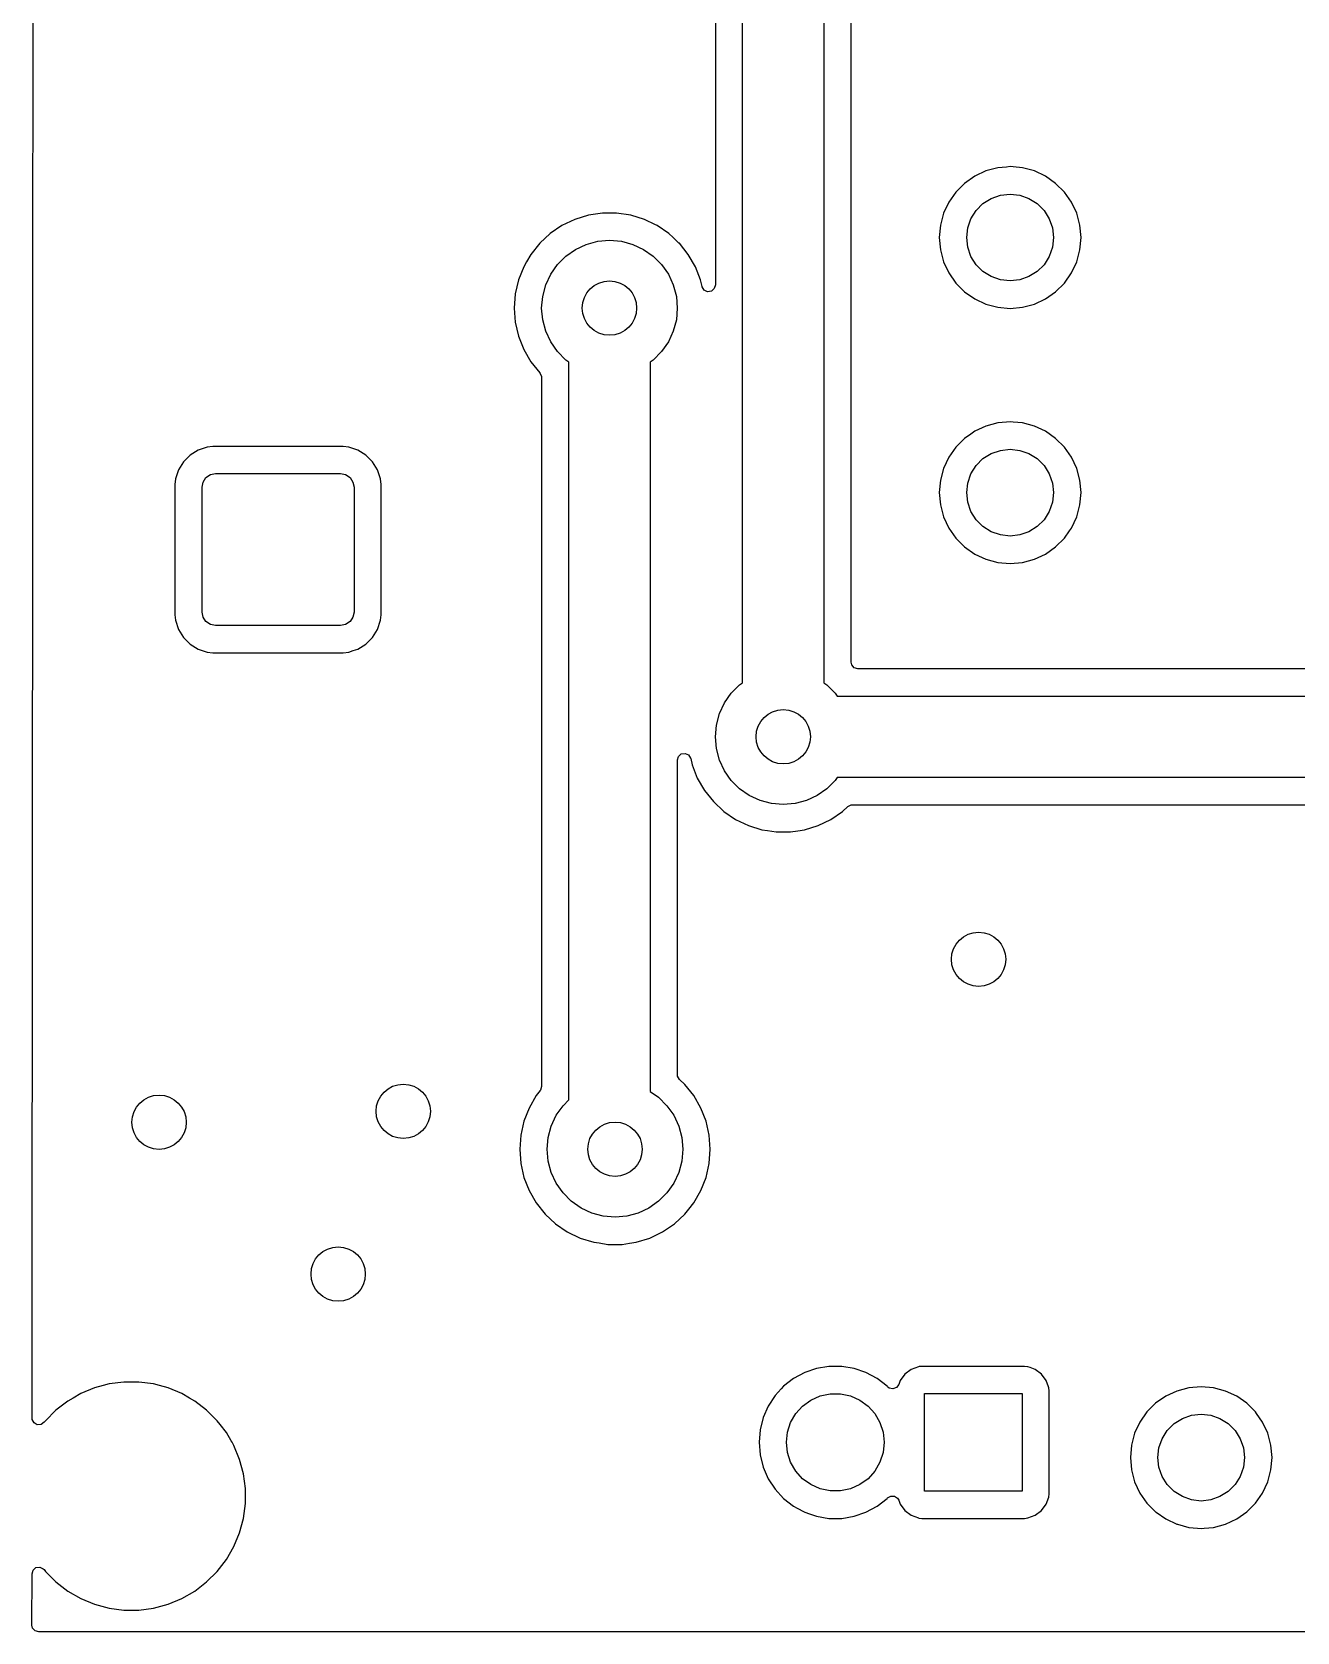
# Model space of a CAD drawing. Extents: x -0.07 to 4.53, y -0.19 to 2.96.
# Drawn here: x -0.071 to 0.847, y -0.191 to 0.97 of the extents above; entities that cross this region are included whole.
import ezdxf

# ---------------------------------------------------------------- set-up
doc = ezdxf.new("R2010")
doc.units = 0
doc.header["$MEASUREMENT"] = 0
doc.layers.add('BLACK', color=7, linetype='CONTINUOUS')

msp = doc.modelspace()

# ---------------------------------------------------------------- linework, layer by layer
at = {"layer": 'BLACK', "linetype": 'CONTINUOUS'}
for p, q in [((0.4445, 0.4974), (0.4445, 1.5018)), ((0.5035, 1.5018), (0.5035, 0.4974)), ((0.4248, 1.4905), (0.4248, 0.7861)), ((-0.0703, 0.7693), (-0.07, 1.1452)), ((0.5232, 0.9405), (0.5232, 1.0252)), ((0.5232, 0.8205), (0.5232, 0.9405)), ((0.6297, 0.8711), (0.621, 0.8688)), ((0.636, 0.8716), (0.6297, 0.8711)), ((0.6386, 0.8719), (0.636, 0.8716)), ((0.6408, 0.8717), (0.6386, 0.8719)), ((0.6386, 0.8719), (0.6386, 0.8719)), ((0.6475, 0.8711), (0.6408, 0.8717)), ((0.6562, 0.8688), (0.6475, 0.8711)), ((0.6055, 0.8598), (0.5992, 0.8535)), ((0.6129, 0.865), (0.6055, 0.8598)), ((0.621, 0.8688), (0.6129, 0.865)), ((0.6129, 0.865), (0.6129, 0.865)), ((0.6643, 0.865), (0.6562, 0.8688)), ((0.6716, 0.8598), (0.6643, 0.865)), ((0.678, 0.8535), (0.6716, 0.8598)), ((0.5992, 0.8535), (0.5941, 0.8462)), ((0.6189, 0.8451), (0.6249, 0.8488)), ((0.6249, 0.8488), (0.6316, 0.8512)), ((0.6316, 0.8512), (0.6386, 0.852)), ((0.6386, 0.852), (0.6456, 0.8512)), ((0.6456, 0.8512), (0.6522, 0.8488)), ((0.6522, 0.8488), (0.6582, 0.8451)), ((0.6831, 0.8462), (0.678, 0.8535)), ((0.3327, 0.8367), (0.3228, 0.8336)), ((0.3429, 0.8382), (0.3327, 0.8367)), ((0.3532, 0.8382), (0.3429, 0.8382)), ((0.3634, 0.8367), (0.3532, 0.8382)), ((0.3733, 0.8336), (0.3634, 0.8367)), ((0.5903, 0.8381), (0.588, 0.8294)), ((0.5941, 0.8462), (0.5903, 0.8381)), ((0.5903, 0.8381), (0.5903, 0.8381)), ((0.5941, 0.8462), (0.5941, 0.8462)), ((0.6102, 0.8341), (0.614, 0.8401)), ((0.614, 0.8401), (0.6189, 0.8451)), ((0.6582, 0.8451), (0.6632, 0.8401)), ((0.6632, 0.8401), (0.667, 0.8341)), ((0.6869, 0.8381), (0.6831, 0.8462)), ((0.6892, 0.8294), (0.6869, 0.8381)), ((0.3135, 0.8291), (0.3049, 0.8233)), ((0.3228, 0.8336), (0.3135, 0.8291)), ((0.3135, 0.8291), (0.3135, 0.8291)), ((0.3135, 0.8291), (0.3135, 0.8291)), ((0.3228, 0.8336), (0.3228, 0.8336)), ((0.3814, 0.8297), (0.3733, 0.8336)), ((0.3821, 0.8294), (0.3814, 0.8297)), ((0.3826, 0.8291), (0.3821, 0.8294)), ((0.3911, 0.8233), (0.3826, 0.8291)), ((0.588, 0.8294), (0.5872, 0.8205)), ((0.588, 0.8294), (0.588, 0.8294)), ((0.6071, 0.8205), (0.6079, 0.8275)), ((0.6079, 0.8275), (0.6102, 0.8341)), ((0.667, 0.8341), (0.6693, 0.8275)), ((0.6693, 0.8275), (0.6701, 0.8205)), ((0.69, 0.8205), (0.6892, 0.8294)), ((0.2974, 0.8163), (0.2909, 0.8082)), ((0.3049, 0.8233), (0.2974, 0.8163)), ((0.2974, 0.8163), (0.2974, 0.8163)), ((0.3049, 0.8233), (0.3049, 0.8233)), ((0.3234, 0.8119), (0.3312, 0.8155)), ((0.3312, 0.8155), (0.3395, 0.8178)), ((0.3395, 0.8178), (0.348, 0.8185)), ((0.348, 0.8185), (0.3566, 0.8178)), ((0.3566, 0.8178), (0.3649, 0.8155)), ((0.3649, 0.8155), (0.3726, 0.8119)), ((0.3942, 0.8205), (0.3911, 0.8233)), ((0.3984, 0.8165), (0.3942, 0.8205)), ((0.3987, 0.8163), (0.3984, 0.8165)), ((0.4051, 0.8082), (0.3987, 0.8163)), ((0.5232, 0.6354), (0.5232, 0.8205)), ((0.5872, 0.8205), (0.588, 0.8115)), ((0.5872, 0.8205), (0.5872, 0.8205)), ((0.6079, 0.8135), (0.6071, 0.8205)), ((0.6102, 0.8068), (0.6079, 0.8135)), ((0.6693, 0.8135), (0.667, 0.8068)), ((0.6701, 0.8205), (0.6693, 0.8135)), ((0.6892, 0.8115), (0.69, 0.8205)), ((0.69, 0.8205), (0.69, 0.8205)), ((0.2879, 0.8029), (0.2858, 0.7993)), ((0.2909, 0.8082), (0.2879, 0.8029)), ((0.3054, 0.7939), (0.3103, 0.8009)), ((0.3103, 0.8009), (0.3164, 0.807)), ((0.3164, 0.807), (0.3234, 0.8119)), ((0.3726, 0.8119), (0.3797, 0.807)), ((0.3797, 0.807), (0.3857, 0.8009)), ((0.3857, 0.8009), (0.3907, 0.7939)), ((0.4103, 0.7993), (0.4051, 0.8082)), ((0.588, 0.8115), (0.588, 0.8115)), ((0.588, 0.8115), (0.5903, 0.8029)), ((0.5903, 0.8029), (0.5903, 0.8029)), ((0.5903, 0.8029), (0.5941, 0.7948)), ((0.614, 0.8008), (0.6102, 0.8068)), ((0.667, 0.8068), (0.6632, 0.8008)), ((0.6831, 0.7948), (0.6869, 0.8029)), ((0.6869, 0.8029), (0.6892, 0.8115)), ((0.282, 0.7897), (0.2797, 0.7796)), ((0.2858, 0.7993), (0.282, 0.7897)), ((0.282, 0.7897), (0.282, 0.7897)), ((0.3018, 0.7861), (0.3054, 0.7939)), ((0.3907, 0.7939), (0.3943, 0.7861)), ((0.4141, 0.7897), (0.4103, 0.7993)), ((0.4151, 0.785), (0.4141, 0.7897)), ((0.4141, 0.7897), (0.4141, 0.7897)), ((0.5941, 0.7948), (0.5941, 0.7948)), ((0.5941, 0.7948), (0.5992, 0.7874)), ((0.6189, 0.7958), (0.614, 0.8008)), ((0.6249, 0.7921), (0.6189, 0.7958)), ((0.6316, 0.7898), (0.6249, 0.7921)), ((0.6386, 0.789), (0.6316, 0.7898)), ((0.6456, 0.7898), (0.6386, 0.789)), ((0.6522, 0.7921), (0.6456, 0.7898)), ((0.6582, 0.7958), (0.6522, 0.7921)), ((0.6632, 0.8008), (0.6582, 0.7958)), ((0.678, 0.7874), (0.6831, 0.7948)), ((0.6831, 0.7948), (0.6831, 0.7948)), ((0.2797, 0.7796), (0.2789, 0.7693)), ((0.2797, 0.7796), (0.2797, 0.7796)), ((0.2988, 0.7693), (0.2996, 0.7778)), ((0.2996, 0.7778), (0.3018, 0.7861)), ((0.3943, 0.7861), (0.3965, 0.7778)), ((0.3965, 0.7778), (0.3972, 0.7693)), ((0.4152, 0.7847), (0.4151, 0.785)), ((0.4167, 0.7824), (0.4152, 0.7847)), ((0.4192, 0.7812), (0.4167, 0.7824)), ((0.4219, 0.7816), (0.4192, 0.7812)), ((0.424, 0.7834), (0.4219, 0.7816)), ((0.4248, 0.7861), (0.424, 0.7834)), ((0.5992, 0.7874), (0.6055, 0.7811)), ((0.6055, 0.7811), (0.6129, 0.776)), ((0.6643, 0.776), (0.6716, 0.7811)), ((0.6716, 0.7811), (0.678, 0.7874)), ((-0.0703, 0.6413), (-0.0703, 0.7693)), ((0.2789, 0.7693), (0.2797, 0.759)), ((0.2789, 0.7693), (0.2789, 0.7693)), ((0.2996, 0.7607), (0.2988, 0.7693)), ((0.3972, 0.7693), (0.3965, 0.7607)), ((0.6129, 0.776), (0.6129, 0.776)), ((0.6129, 0.776), (0.621, 0.7722)), ((0.621, 0.7722), (0.621, 0.7722)), ((0.621, 0.7722), (0.6297, 0.7699)), ((0.6297, 0.7699), (0.6297, 0.7699)), ((0.6297, 0.7699), (0.6386, 0.7691)), ((0.6386, 0.7691), (0.6475, 0.7699)), ((0.6386, 0.7691), (0.6386, 0.7691)), ((0.6386, 0.7691), (0.6386, 0.7691)), ((0.6475, 0.7699), (0.6562, 0.7722)), ((0.6475, 0.7699), (0.6475, 0.7699)), ((0.6562, 0.7722), (0.6643, 0.776)), ((0.6562, 0.7722), (0.6562, 0.7722)), ((0.6643, 0.776), (0.6643, 0.776)), ((0.2797, 0.759), (0.2797, 0.759)), ((0.2797, 0.759), (0.282, 0.7489)), ((0.3018, 0.7525), (0.2996, 0.7607)), ((0.3965, 0.7607), (0.3943, 0.7525)), ((0.282, 0.7489), (0.282, 0.7489)), ((0.282, 0.7489), (0.2858, 0.7393)), ((0.3054, 0.7447), (0.3018, 0.7525)), ((0.3103, 0.7377), (0.3054, 0.7447)), ((0.3907, 0.7447), (0.3857, 0.7377)), ((0.3943, 0.7525), (0.3907, 0.7447)), ((0.2858, 0.7393), (0.2909, 0.7304)), ((0.3164, 0.7316), (0.3103, 0.7377)), ((0.3185, 0.7301), (0.3164, 0.7316)), ((0.3797, 0.7316), (0.3776, 0.7301)), ((0.3857, 0.7377), (0.3797, 0.7316)), ((0.2909, 0.7304), (0.2974, 0.7223)), ((0.2974, 0.7223), (0.2975, 0.7222)), ((0.2975, 0.7222), (0.2974, 0.7221)), ((0.2974, 0.7221), (0.2987, 0.72)), ((0.2987, 0.72), (0.2988, 0.7188)), ((0.3185, 0.1949), (0.3185, 0.7301)), ((0.3776, 0.7301), (0.3776, 0.201)), ((0.2988, 0.7188), (0.2988, 0.2046)), ((0.6297, 0.686), (0.621, 0.6837)), ((0.636, 0.6866), (0.6297, 0.686)), ((0.6386, 0.6868), (0.636, 0.6866)), ((0.6408, 0.6866), (0.6386, 0.6868)), ((0.6386, 0.6868), (0.6386, 0.6868)), ((0.6475, 0.686), (0.6408, 0.6866)), ((0.6562, 0.6837), (0.6475, 0.686)), ((0.6055, 0.6748), (0.5992, 0.6685)), ((0.61, 0.6779), (0.6055, 0.6748)), ((0.6129, 0.6799), (0.61, 0.6779)), ((0.621, 0.6837), (0.6129, 0.6799)), ((0.6643, 0.6799), (0.6562, 0.6837)), ((0.6716, 0.6748), (0.6643, 0.6799)), ((0.678, 0.6685), (0.6716, 0.6748)), ((0.0439, 0.6627), (0.039, 0.6578)), ((0.0497, 0.6663), (0.0439, 0.6627)), ((0.0439, 0.6627), (0.0439, 0.6627)), ((0.0563, 0.6685), (0.0497, 0.6663)), ((0.0497, 0.6663), (0.0497, 0.6663)), ((0.0497, 0.6663), (0.0497, 0.6663)), ((0.0603, 0.6689), (0.0563, 0.6685)), ((0.1548, 0.6689), (0.0603, 0.6689)), ((0.1589, 0.6685), (0.1548, 0.6689)), ((0.1654, 0.6663), (0.1589, 0.6685)), ((0.1713, 0.6627), (0.1654, 0.6663)), ((0.1762, 0.6578), (0.1713, 0.6627)), ((0.5992, 0.6685), (0.5941, 0.6611)), ((0.6189, 0.6601), (0.6249, 0.6638)), ((0.6249, 0.6638), (0.6316, 0.6661)), ((0.6316, 0.6661), (0.6386, 0.6669)), ((0.6386, 0.6669), (0.6456, 0.6661)), ((0.6456, 0.6661), (0.6522, 0.6638)), ((0.6522, 0.6638), (0.6582, 0.6601)), ((0.6831, 0.6611), (0.678, 0.6685)), ((0.0353, 0.6519), (0.0332, 0.6454)), ((0.039, 0.6578), (0.0353, 0.6519)), ((0.0353, 0.6519), (0.0353, 0.6519)), ((0.039, 0.6578), (0.039, 0.6578)), ((0.1798, 0.6519), (0.1762, 0.6578)), ((0.182, 0.6454), (0.1798, 0.6519)), ((0.5903, 0.653), (0.588, 0.6444)), ((0.5941, 0.6611), (0.5903, 0.653)), ((0.5903, 0.653), (0.5903, 0.653)), ((0.5941, 0.6611), (0.5941, 0.6611)), ((0.6102, 0.6491), (0.614, 0.6551)), ((0.614, 0.6551), (0.6189, 0.6601)), ((0.6582, 0.6601), (0.6632, 0.6551)), ((0.6632, 0.6551), (0.667, 0.6491)), ((0.6869, 0.653), (0.6831, 0.6611)), ((0.6892, 0.6444), (0.6869, 0.653)), ((-0.0707, 0.0437), (-0.0703, 0.6413)), ((0.0332, 0.6454), (0.0328, 0.6413)), ((0.0328, 0.6413), (0.0328, 0.5468)), ((0.0332, 0.6454), (0.0332, 0.6454)), ((0.0525, 0.6394), (0.0532, 0.6431)), ((0.0525, 0.5488), (0.0525, 0.6394)), ((0.0532, 0.6431), (0.0553, 0.6463)), ((0.0553, 0.6463), (0.0585, 0.6485)), ((0.0585, 0.6485), (0.0623, 0.6492)), ((0.0623, 0.6492), (0.1529, 0.6492)), ((0.1529, 0.6492), (0.1566, 0.6485)), ((0.1566, 0.6485), (0.1598, 0.6463)), ((0.1598, 0.6463), (0.1619, 0.6431)), ((0.1619, 0.6431), (0.1627, 0.6394)), ((0.1627, 0.6394), (0.1627, 0.5488)), ((0.1824, 0.6413), (0.182, 0.6454)), ((0.1824, 0.5468), (0.1824, 0.6413)), ((0.588, 0.6444), (0.5872, 0.6354)), ((0.588, 0.6444), (0.588, 0.6444)), ((0.6071, 0.6354), (0.6079, 0.6424)), ((0.6079, 0.6424), (0.6102, 0.6491)), ((0.667, 0.6491), (0.6693, 0.6424)), ((0.6693, 0.6424), (0.6701, 0.6354)), ((0.69, 0.6354), (0.6892, 0.6444)), ((0.5232, 0.5124), (0.5232, 0.6354)), ((0.5872, 0.6354), (0.588, 0.6265)), ((0.5872, 0.6354), (0.5872, 0.6354)), ((0.6079, 0.6284), (0.6071, 0.6354)), ((0.6102, 0.6218), (0.6079, 0.6284)), ((0.6693, 0.6284), (0.667, 0.6218)), ((0.6701, 0.6354), (0.6693, 0.6284)), ((0.6892, 0.6265), (0.69, 0.6354)), ((0.69, 0.6354), (0.69, 0.6354)), ((0.588, 0.6265), (0.588, 0.6265)), ((0.588, 0.6265), (0.5903, 0.6179)), ((0.5903, 0.6179), (0.5903, 0.6179)), ((0.5903, 0.6179), (0.5941, 0.6097)), ((0.614, 0.6158), (0.6102, 0.6218)), ((0.6189, 0.6108), (0.614, 0.6158)), ((0.6632, 0.6158), (0.6582, 0.6108)), ((0.667, 0.6218), (0.6632, 0.6158)), ((0.6831, 0.6097), (0.6869, 0.6179)), ((0.6869, 0.6179), (0.6892, 0.6265)), ((0.5941, 0.6097), (0.5941, 0.6097)), ((0.5941, 0.6097), (0.5992, 0.6024)), ((0.6249, 0.6071), (0.6189, 0.6108)), ((0.6316, 0.6047), (0.6249, 0.6071)), ((0.6386, 0.6039), (0.6316, 0.6047)), ((0.6456, 0.6047), (0.6386, 0.6039)), ((0.6522, 0.6071), (0.6456, 0.6047)), ((0.6582, 0.6108), (0.6522, 0.6071)), ((0.678, 0.6024), (0.6816, 0.6076)), ((0.6816, 0.6076), (0.6831, 0.6097)), ((0.5992, 0.6024), (0.6055, 0.5961)), ((0.6055, 0.5961), (0.6129, 0.5909)), ((0.6643, 0.5909), (0.6716, 0.5961)), ((0.6716, 0.5961), (0.678, 0.6024)), ((0.6129, 0.5909), (0.6129, 0.5909)), ((0.6129, 0.5909), (0.621, 0.5871)), ((0.621, 0.5871), (0.621, 0.5871)), ((0.621, 0.5871), (0.6297, 0.5848)), ((0.6297, 0.5848), (0.6297, 0.5848)), ((0.6297, 0.5848), (0.6386, 0.584)), ((0.6386, 0.584), (0.6475, 0.5848)), ((0.6386, 0.584), (0.6386, 0.584)), ((0.6386, 0.584), (0.6386, 0.584)), ((0.6475, 0.5848), (0.6562, 0.5871)), ((0.6475, 0.5848), (0.6475, 0.5848)), ((0.6562, 0.5871), (0.6643, 0.5909)), ((0.6562, 0.5871), (0.6562, 0.5871)), ((0.6643, 0.5909), (0.6643, 0.5909)), ((0.0328, 0.5468), (0.0332, 0.5428)), ((0.0532, 0.5451), (0.0525, 0.5488)), ((0.1627, 0.5488), (0.1619, 0.5451)), ((0.182, 0.5428), (0.1824, 0.5468)), ((0.0332, 0.5428), (0.0332, 0.5428)), ((0.0332, 0.5428), (0.0353, 0.5362)), ((0.0353, 0.5362), (0.0353, 0.5362)), ((0.0353, 0.5362), (0.039, 0.5304)), ((0.0553, 0.5419), (0.0532, 0.5451)), ((0.0585, 0.5397), (0.0553, 0.5419)), ((0.0623, 0.539), (0.0585, 0.5397)), ((0.1529, 0.539), (0.0623, 0.539)), ((0.1566, 0.5397), (0.1529, 0.539)), ((0.1598, 0.5419), (0.1566, 0.5397)), ((0.1619, 0.5451), (0.1598, 0.5419)), ((0.1762, 0.5304), (0.1798, 0.5362)), ((0.1798, 0.5362), (0.182, 0.5428)), ((0.1798, 0.5362), (0.1798, 0.5362)), ((0.1798, 0.5362), (0.1798, 0.5362)), ((0.039, 0.5304), (0.039, 0.5304)), ((0.039, 0.5304), (0.0439, 0.5255)), ((0.0439, 0.5255), (0.0439, 0.5255)), ((0.0439, 0.5255), (0.0497, 0.5219)), ((0.1654, 0.5219), (0.1713, 0.5255)), ((0.1713, 0.5255), (0.1762, 0.5304)), ((0.1713, 0.5255), (0.1713, 0.5255)), ((0.1762, 0.5304), (0.1762, 0.5304)), ((0.0497, 0.5219), (0.0497, 0.5219)), ((0.0497, 0.5219), (0.0563, 0.5197)), ((0.0563, 0.5197), (0.0563, 0.5197)), ((0.0563, 0.5197), (0.0603, 0.5193)), ((0.0603, 0.5193), (0.0603, 0.5193)), ((0.0603, 0.5193), (0.1548, 0.5193)), ((0.1548, 0.5193), (0.1589, 0.5197)), ((0.1589, 0.5197), (0.1621, 0.5208)), ((0.1589, 0.5197), (0.1589, 0.5197)), ((0.1621, 0.5208), (0.1654, 0.5219)), ((0.1654, 0.5219), (0.1654, 0.5219)), ((0.5237, 0.5104), (0.5232, 0.5124)), ((0.5255, 0.5083), (0.5237, 0.5104)), ((0.5281, 0.5075), (0.5255, 0.5083)), ((1.2272, 0.5075), (0.5281, 0.5075)), ((0.4314, 0.4829), (0.4363, 0.4899)), ((0.4363, 0.4899), (0.4424, 0.496)), ((0.4424, 0.496), (0.4445, 0.4974)), ((0.5035, 0.4974), (0.5056, 0.496)), ((0.5056, 0.496), (0.5117, 0.4899)), ((0.5117, 0.4899), (0.5132, 0.4878)), ((0.5132, 0.4878), (1.2374, 0.4878)), ((0.4278, 0.4751), (0.4314, 0.4829)), ((0.4248, 0.4583), (0.4256, 0.4668)), ((0.4256, 0.4668), (0.4278, 0.4751)), ((0.4256, 0.4497), (0.4248, 0.4583)), ((0.3973, 0.4415), (0.398, 0.4441)), ((0.3973, 0.348), (0.3973, 0.4415)), ((0.398, 0.4441), (0.4001, 0.4459)), ((0.4001, 0.4459), (0.4028, 0.4463)), ((0.4028, 0.4463), (0.4053, 0.4452)), ((0.4053, 0.4452), (0.4068, 0.4429)), ((0.4068, 0.4429), (0.4069, 0.4426)), ((0.4069, 0.4426), (0.408, 0.4379)), ((0.4278, 0.4414), (0.4256, 0.4497)), ((0.4314, 0.4337), (0.4278, 0.4414)), ((0.408, 0.4379), (0.408, 0.4379)), ((0.408, 0.4379), (0.4117, 0.4283)), ((0.4363, 0.4266), (0.4314, 0.4337)), ((0.4117, 0.4283), (0.4169, 0.4193)), ((0.4169, 0.4193), (0.4234, 0.4113)), ((0.4424, 0.4206), (0.4363, 0.4266)), ((0.4494, 0.4156), (0.4424, 0.4206)), ((0.5056, 0.4206), (0.4986, 0.4156)), ((0.5117, 0.4266), (0.5056, 0.4206)), ((0.5132, 0.4287), (0.5117, 0.4266)), ((1.2496, 0.4287), (0.5132, 0.4287)), ((0.4234, 0.4113), (0.4309, 0.4042)), ((0.4572, 0.412), (0.4494, 0.4156)), ((0.4655, 0.4098), (0.4572, 0.412)), ((0.474, 0.4091), (0.4655, 0.4098)), ((0.4826, 0.4098), (0.474, 0.4091)), ((0.4908, 0.412), (0.4826, 0.4098)), ((0.4986, 0.4156), (0.4908, 0.412)), ((0.5171, 0.4042), (0.5209, 0.4077)), ((0.5209, 0.4077), (0.5233, 0.409)), ((0.5233, 0.409), (0.5242, 0.409)), ((0.5242, 0.409), (1.2535, 0.409)), ((0.4309, 0.4042), (0.4395, 0.3984)), ((0.4395, 0.3984), (0.4395, 0.3984)), ((0.4395, 0.3984), (0.4488, 0.3939)), ((0.4993, 0.3939), (0.5086, 0.3984)), ((0.5086, 0.3984), (0.5171, 0.4042)), ((0.5086, 0.3984), (0.5086, 0.3984)), ((0.5086, 0.3984), (0.5086, 0.3984)), ((0.5086, 0.3984), (0.5086, 0.3984)), ((0.4488, 0.3939), (0.4488, 0.3939)), ((0.4488, 0.3939), (0.4586, 0.3909)), ((0.4586, 0.3909), (0.4586, 0.3909)), ((0.4586, 0.3909), (0.4586, 0.3909)), ((0.4586, 0.3909), (0.4625, 0.3903)), ((0.4625, 0.3903), (0.4689, 0.3894)), ((0.4689, 0.3894), (0.4689, 0.3894)), ((0.4689, 0.3894), (0.4792, 0.3894)), ((0.4792, 0.3894), (0.4845, 0.3901)), ((0.4845, 0.3901), (0.4894, 0.3909)), ((0.4894, 0.3909), (0.4993, 0.3939)), ((0.4894, 0.3909), (0.4894, 0.3909)), ((0.4894, 0.3909), (0.4894, 0.3909)), ((0.3973, 0.2132), (0.3973, 0.348)), ((0.3974, 0.212), (0.3973, 0.2132)), ((0.3988, 0.2096), (0.3974, 0.212)), ((0.4026, 0.2061), (0.3988, 0.2096)), ((0.2949, 0.198), (0.2897, 0.189)), ((0.2977, 0.2016), (0.2949, 0.198)), ((0.298, 0.202), (0.2977, 0.2016)), ((0.2988, 0.2046), (0.298, 0.202)), ((0.3776, 0.201), (0.3836, 0.1968)), ((0.4091, 0.198), (0.4026, 0.2061)), ((0.4142, 0.189), (0.4091, 0.198)), ((0.2897, 0.189), (0.2859, 0.1794)), ((0.3093, 0.1837), (0.3143, 0.1907)), ((0.3143, 0.1907), (0.3185, 0.1949)), ((0.3836, 0.1968), (0.3897, 0.1907)), ((0.3897, 0.1907), (0.3946, 0.1837)), ((0.418, 0.1794), (0.4142, 0.189)), ((0.2859, 0.1794), (0.2836, 0.1694)), ((0.2859, 0.1794), (0.2859, 0.1794)), ((0.3035, 0.1676), (0.3057, 0.1759)), ((0.3057, 0.1759), (0.3093, 0.1837)), ((0.3946, 0.1837), (0.3982, 0.1759)), ((0.3982, 0.1759), (0.4004, 0.1676)), ((0.4203, 0.1694), (0.418, 0.1794)), ((0.2836, 0.1694), (0.2829, 0.1591)), ((0.2836, 0.1694), (0.2836, 0.1694)), ((0.3028, 0.1591), (0.3035, 0.1676)), ((0.4004, 0.1676), (0.4012, 0.1591)), ((0.4211, 0.1591), (0.4203, 0.1694)), ((0.2829, 0.1591), (0.2829, 0.1591)), ((0.2829, 0.1591), (0.2836, 0.1488)), ((0.3035, 0.1505), (0.3028, 0.1591)), ((0.4012, 0.1591), (0.4004, 0.1505)), ((0.4203, 0.1488), (0.4211, 0.1591)), ((0.2836, 0.1488), (0.2836, 0.1488)), ((0.2836, 0.1488), (0.2859, 0.1387)), ((0.3057, 0.1422), (0.3035, 0.1505)), ((0.3093, 0.1344), (0.3057, 0.1422)), ((0.3982, 0.1422), (0.3946, 0.1344)), ((0.4004, 0.1505), (0.3982, 0.1422)), ((0.418, 0.1387), (0.4203, 0.1488)), ((0.2859, 0.1387), (0.2859, 0.1387)), ((0.2859, 0.1387), (0.2897, 0.1291)), ((0.2897, 0.1291), (0.2949, 0.1201)), ((0.3143, 0.1274), (0.3093, 0.1344)), ((0.3946, 0.1344), (0.3897, 0.1274)), ((0.4091, 0.1201), (0.4142, 0.1291)), ((0.4142, 0.1291), (0.418, 0.1387)), ((0.2949, 0.1201), (0.3013, 0.112)), ((0.3203, 0.1214), (0.3143, 0.1274)), ((0.3274, 0.1164), (0.3203, 0.1214)), ((0.3351, 0.1128), (0.3274, 0.1164)), ((0.3766, 0.1164), (0.3688, 0.1128)), ((0.3836, 0.1214), (0.3766, 0.1164)), ((0.3897, 0.1274), (0.3836, 0.1214)), ((0.4056, 0.1157), (0.4091, 0.1201)), ((0.3013, 0.112), (0.3089, 0.105)), ((0.3089, 0.105), (0.3174, 0.0992)), ((0.3434, 0.1106), (0.3351, 0.1128)), ((0.352, 0.1098), (0.3434, 0.1106)), ((0.3605, 0.1106), (0.352, 0.1098)), ((0.3688, 0.1128), (0.3605, 0.1106)), ((0.3865, 0.0992), (0.3951, 0.105)), ((0.3951, 0.105), (0.4026, 0.112)), ((0.4026, 0.112), (0.4056, 0.1157)), ((0.4056, 0.1157), (0.4056, 0.1157)), ((0.3174, 0.0992), (0.3174, 0.0992)), ((0.3174, 0.0992), (0.3267, 0.0947)), ((0.3267, 0.0947), (0.3267, 0.0947)), ((0.3267, 0.0947), (0.3366, 0.0917)), ((0.3673, 0.0917), (0.3772, 0.0947)), ((0.3772, 0.0947), (0.3865, 0.0992)), ((0.3865, 0.0992), (0.3865, 0.0992)), ((0.3865, 0.0992), (0.3865, 0.0992)), ((0.3865, 0.0992), (0.3865, 0.0992)), ((0.3366, 0.0917), (0.3366, 0.0917)), ((0.3366, 0.0917), (0.3366, 0.0917)), ((0.3366, 0.0917), (0.3404, 0.0911)), ((0.3404, 0.0911), (0.3468, 0.0901)), ((0.3468, 0.0901), (0.3468, 0.0901)), ((0.3468, 0.0901), (0.3571, 0.0901)), ((0.3571, 0.0901), (0.3624, 0.0909)), ((0.3624, 0.0909), (0.3673, 0.0917)), ((0.3673, 0.0917), (0.3673, 0.0917)), ((0.3673, 0.0917), (0.3673, 0.0917)), ((-0.0708, -0.0361), (-0.0707, 0.0437)), ((0.4982, 0.0001), (0.4896, -0.0029)), ((0.5072, 0.0016), (0.4982, 0.0001)), ((0.4982, 0.0001), (0.4982, 0.0001)), ((0.4982, 0.0001), (0.4982, 0.0001)), ((0.5164, 0.0016), (0.5072, 0.0016)), ((0.5254, 0.0001), (0.5164, 0.0016)), ((0.534, -0.0029), (0.5254, 0.0001)), ((0.5254, 0.0001), (0.5254, 0.0001)), ((0.5254, 0.0001), (0.5254, 0.0001)), ((0.5721, 0.0013), (0.5668, -0.0006)), ((0.5726, 0.0014), (0.5721, 0.0013)), ((0.5745, 0.0016), (0.5726, 0.0014)), ((0.6491, 0.0016), (0.5745, 0.0016)), ((0.6515, 0.0013), (0.6491, 0.0016)), ((0.6531, 0.0008), (0.6515, 0.0013)), ((0.6568, -0.0006), (0.6531, 0.0008)), ((-0.015, -0.0112), (-0.0193, -0.0124)), ((-0.0042, -0.0098), (-0.015, -0.0112)), ((-0.015, -0.0112), (-0.015, -0.0112)), ((-0.015, -0.0112), (-0.015, -0.0112)), ((0.0066, -0.0098), (-0.0042, -0.0098)), ((-0.0042, -0.0098), (-0.0042, -0.0098)), ((-0.0042, -0.0098), (-0.0042, -0.0098)), ((0.0173, -0.0112), (0.0066, -0.0098)), ((0.0066, -0.0098), (0.0066, -0.0098)), ((0.0066, -0.0098), (0.0066, -0.0098)), ((0.0216, -0.0124), (0.0173, -0.0112)), ((0.0173, -0.0112), (0.0173, -0.0112)), ((0.0173, -0.0112), (0.0173, -0.0112)), ((0.4815, -0.0072), (0.4743, -0.0128)), ((0.4815, -0.0072), (0.4815, -0.0072)), ((0.4896, -0.0029), (0.4815, -0.0072)), ((0.4896, -0.0029), (0.4896, -0.0029)), ((0.5421, -0.0072), (0.534, -0.0029)), ((0.534, -0.0029), (0.534, -0.0029)), ((0.5493, -0.0128), (0.5421, -0.0072)), ((0.5421, -0.0072), (0.5421, -0.0072)), ((0.5578, -0.0116), (0.5561, -0.0138)), ((0.5589, -0.0086), (0.5578, -0.0116)), ((0.5623, -0.004), (0.5589, -0.0086)), ((0.5589, -0.0086), (0.5589, -0.0086)), ((0.5668, -0.0006), (0.5623, -0.004)), ((0.5623, -0.004), (0.5623, -0.004)), ((0.5668, -0.0006), (0.5668, -0.0006)), ((0.6613, -0.004), (0.6568, -0.0006)), ((0.6568, -0.0006), (0.6568, -0.0006)), ((0.6647, -0.0086), (0.6613, -0.004)), ((0.6613, -0.004), (0.6613, -0.004)), ((0.6664, -0.0132), (0.6647, -0.0086)), ((0.6647, -0.0086), (0.6647, -0.0086)), ((-0.041, -0.0214), (-0.0449, -0.0236)), ((-0.0355, -0.0182), (-0.041, -0.0214)), ((-0.0255, -0.014), (-0.0355, -0.0182)), ((-0.0355, -0.0182), (-0.0355, -0.0182)), ((-0.0193, -0.0124), (-0.0255, -0.014)), ((0.0278, -0.014), (0.0216, -0.0124)), ((0.0378, -0.0182), (0.0278, -0.014)), ((0.0434, -0.0214), (0.0378, -0.0182)), ((0.0378, -0.0182), (0.0378, -0.0182)), ((0.0472, -0.0236), (0.0434, -0.0214)), ((0.4682, -0.0196), (0.4632, -0.0272)), ((0.4726, -0.0148), (0.4682, -0.0196)), ((0.4743, -0.0128), (0.4726, -0.0148)), ((0.4743, -0.0128), (0.4743, -0.0128)), ((0.4743, -0.0128), (0.4743, -0.0128)), ((0.4743, -0.0128), (0.4743, -0.0128)), ((0.4881, -0.0272), (0.4941, -0.0229)), ((0.4941, -0.0229), (0.5009, -0.0198)), ((0.5009, -0.0198), (0.5081, -0.0183)), ((0.5081, -0.0183), (0.5155, -0.0183)), ((0.5155, -0.0183), (0.5228, -0.0198)), ((0.5228, -0.0198), (0.5295, -0.0229)), ((0.5295, -0.0229), (0.5355, -0.0272)), ((0.5496, -0.0132), (0.5493, -0.0128)), ((0.5493, -0.0128), (0.5493, -0.0128)), ((0.5493, -0.0128), (0.5493, -0.0128)), ((0.5509, -0.0142), (0.5496, -0.0132)), ((0.5536, -0.0148), (0.5509, -0.0142)), ((0.5561, -0.0138), (0.5536, -0.0148)), ((0.5764, -0.089), (0.5764, -0.0181)), ((0.5764, -0.0181), (0.6472, -0.0181)), ((0.6472, -0.0181), (0.6472, -0.089)), ((0.6667, -0.0139), (0.6664, -0.0132)), ((0.6669, -0.0162), (0.6667, -0.0139)), ((0.6669, -0.0646), (0.6669, -0.0162)), ((0.7515, -0.0201), (0.7441, -0.0252)), ((0.7596, -0.0163), (0.7515, -0.0201)), ((0.7515, -0.0201), (0.7515, -0.0201)), ((0.7682, -0.014), (0.7596, -0.0163)), ((0.7596, -0.0163), (0.7596, -0.0163)), ((0.7772, -0.0132), (0.7682, -0.014)), ((0.7682, -0.014), (0.7682, -0.014)), ((0.7861, -0.014), (0.7772, -0.0132)), ((0.7772, -0.0132), (0.7772, -0.0132)), ((0.7947, -0.0163), (0.7861, -0.014)), ((0.7861, -0.014), (0.7861, -0.014)), ((0.7861, -0.014), (0.7861, -0.014)), ((0.7861, -0.014), (0.7861, -0.014)), ((0.7861, -0.014), (0.7861, -0.014)), ((0.8029, -0.0201), (0.7947, -0.0163)), ((0.7947, -0.0163), (0.7947, -0.0163)), ((0.8102, -0.0252), (0.8029, -0.0201)), ((0.8029, -0.0201), (0.8029, -0.0201)), ((-0.0535, -0.0302), (-0.0611, -0.0379)), ((-0.0449, -0.0236), (-0.0535, -0.0302)), ((-0.0535, -0.0302), (-0.0535, -0.0302)), ((-0.0449, -0.0236), (-0.0449, -0.0236)), ((-0.0449, -0.0236), (-0.0449, -0.0236)), ((0.0558, -0.0302), (0.0472, -0.0236)), ((0.0472, -0.0236), (0.0472, -0.0236)), ((0.0472, -0.0236), (0.0472, -0.0236)), ((0.0635, -0.0379), (0.0558, -0.0302)), ((0.0558, -0.0302), (0.0558, -0.0302)), ((0.4632, -0.0272), (0.4595, -0.0356)), ((0.4794, -0.0391), (0.4831, -0.0327)), ((0.4831, -0.0327), (0.4881, -0.0272)), ((0.5355, -0.0272), (0.5405, -0.0327)), ((0.5405, -0.0327), (0.5442, -0.0391)), ((0.7378, -0.0315), (0.7327, -0.0389)), ((0.7441, -0.0252), (0.7378, -0.0315)), ((0.7635, -0.0362), (0.7702, -0.0339)), ((0.7702, -0.0339), (0.7772, -0.0331)), ((0.7772, -0.0331), (0.7842, -0.0339)), ((0.7842, -0.0339), (0.7908, -0.0362)), ((0.8165, -0.0315), (0.8102, -0.0252)), ((0.8174, -0.0327), (0.8165, -0.0315)), ((0.8217, -0.0389), (0.8174, -0.0327)), ((-0.0707, -0.037), (-0.0708, -0.0361)), ((-0.0694, -0.0395), (-0.0707, -0.037)), ((-0.067, -0.0408), (-0.0694, -0.0395)), ((-0.0642, -0.0407), (-0.067, -0.0408)), ((-0.062, -0.039), (-0.0642, -0.0407)), ((-0.0611, -0.0379), (-0.062, -0.039)), ((0.0656, -0.0407), (0.0635, -0.0379)), ((0.0635, -0.0379), (0.0635, -0.0379)), ((0.0701, -0.0465), (0.0656, -0.0407)), ((0.4572, -0.0444), (0.4565, -0.0535)), ((0.4595, -0.0356), (0.4572, -0.0444)), ((0.4572, -0.0444), (0.4572, -0.0444)), ((0.4764, -0.0535), (0.4772, -0.0462)), ((0.4772, -0.0462), (0.4794, -0.0391)), ((0.5442, -0.0391), (0.5465, -0.0462)), ((0.5465, -0.0462), (0.5472, -0.0535)), ((0.7327, -0.0389), (0.7289, -0.047)), ((0.7327, -0.0389), (0.7327, -0.0389)), ((0.7488, -0.0509), (0.7525, -0.0449)), ((0.7525, -0.0449), (0.7575, -0.0399)), ((0.7575, -0.0399), (0.7635, -0.0362)), ((0.7908, -0.0362), (0.7968, -0.0399)), ((0.7968, -0.0399), (0.8018, -0.0449)), ((0.8018, -0.0449), (0.8055, -0.0509)), ((0.8255, -0.047), (0.8217, -0.0389)), ((0.0736, -0.0525), (0.0701, -0.0465)), ((0.0742, -0.0535), (0.0736, -0.0525)), ((0.0755, -0.0559), (0.0742, -0.0535)), ((0.0797, -0.0659), (0.0755, -0.0559)), ((0.0755, -0.0559), (0.0755, -0.0559)), ((0.0755, -0.0559), (0.0755, -0.0559)), ((0.4565, -0.0535), (0.4572, -0.0626)), ((0.4565, -0.0535), (0.4565, -0.0535)), ((0.4772, -0.0609), (0.4764, -0.0535)), ((0.5472, -0.0535), (0.5465, -0.0609)), ((0.7265, -0.0556), (0.7258, -0.0646)), ((0.7289, -0.047), (0.7265, -0.0556)), ((0.7265, -0.0556), (0.7265, -0.0556)), ((0.7289, -0.047), (0.7289, -0.047)), ((0.7457, -0.0646), (0.7465, -0.0576)), ((0.7465, -0.0576), (0.7488, -0.0509)), ((0.8055, -0.0509), (0.8079, -0.0576)), ((0.8079, -0.0576), (0.8087, -0.0646)), ((0.8278, -0.0556), (0.8255, -0.047)), ((0.8286, -0.0646), (0.8278, -0.0556)), ((0.0825, -0.0764), (0.0797, -0.0659)), ((0.4572, -0.0626), (0.4572, -0.0626)), ((0.4572, -0.0626), (0.4595, -0.0715)), ((0.4794, -0.068), (0.4772, -0.0609)), ((0.4831, -0.0744), (0.4794, -0.068)), ((0.5442, -0.068), (0.5405, -0.0744)), ((0.5465, -0.0609), (0.5442, -0.068)), ((0.6669, -0.0909), (0.6669, -0.0646)), ((0.7258, -0.0646), (0.7265, -0.0735)), ((0.7258, -0.0646), (0.7258, -0.0646)), ((0.7465, -0.0716), (0.7457, -0.0646)), ((0.8087, -0.0646), (0.8079, -0.0716)), ((0.8278, -0.0735), (0.8286, -0.0646)), ((0.0839, -0.0871), (0.0825, -0.0764)), ((0.4595, -0.0715), (0.4632, -0.0799)), ((0.4632, -0.0799), (0.4682, -0.0875)), ((0.4881, -0.0799), (0.4831, -0.0744)), ((0.4941, -0.0842), (0.4881, -0.0799)), ((0.5355, -0.0799), (0.5295, -0.0842)), ((0.5405, -0.0744), (0.5355, -0.0799)), ((0.7265, -0.0735), (0.7265, -0.0735)), ((0.7265, -0.0735), (0.7289, -0.0821)), ((0.7488, -0.0782), (0.7465, -0.0716)), ((0.7525, -0.0842), (0.7488, -0.0782)), ((0.8055, -0.0782), (0.8018, -0.0842)), ((0.8079, -0.0716), (0.8055, -0.0782)), ((0.8255, -0.0821), (0.8278, -0.0735)), ((0.0839, -0.0979), (0.0839, -0.0871)), ((0.4682, -0.0875), (0.4682, -0.0875)), ((0.4682, -0.0875), (0.4682, -0.0875)), ((0.4682, -0.0875), (0.4743, -0.0942)), ((0.5009, -0.0872), (0.4941, -0.0842)), ((0.5081, -0.0888), (0.5009, -0.0872)), ((0.5155, -0.0888), (0.5081, -0.0888)), ((0.5228, -0.0872), (0.5155, -0.0888)), ((0.5295, -0.0842), (0.5228, -0.0872)), ((0.5496, -0.0939), (0.552, -0.0925)), ((0.552, -0.0925), (0.5547, -0.0926)), ((0.5547, -0.0926), (0.557, -0.0941)), ((0.6472, -0.089), (0.5764, -0.089)), ((0.6667, -0.0932), (0.6669, -0.0909)), ((0.7289, -0.0821), (0.7289, -0.0821)), ((0.7289, -0.0821), (0.7327, -0.0903)), ((0.7327, -0.0903), (0.7327, -0.0903)), ((0.7327, -0.0903), (0.7378, -0.0976)), ((0.7575, -0.0892), (0.7525, -0.0842)), ((0.7635, -0.0929), (0.7575, -0.0892)), ((0.7968, -0.0892), (0.7908, -0.0929)), ((0.8018, -0.0842), (0.7968, -0.0892)), ((0.8165, -0.0976), (0.8217, -0.0903)), ((0.8217, -0.0903), (0.8255, -0.0821)), ((0.0825, -0.1087), (0.0839, -0.0979)), ((0.4743, -0.0942), (0.4743, -0.0942)), ((0.4743, -0.0942), (0.4743, -0.0942)), ((0.4743, -0.0942), (0.4815, -0.0999)), ((0.4815, -0.0999), (0.4815, -0.0999)), ((0.4815, -0.0999), (0.4815, -0.0999)), ((0.4815, -0.0999), (0.4842, -0.1013)), ((0.4842, -0.1013), (0.4891, -0.1039)), ((0.4891, -0.1039), (0.4896, -0.1042)), ((0.4896, -0.1042), (0.493, -0.1054)), ((0.5254, -0.1072), (0.534, -0.1042)), ((0.534, -0.1042), (0.5421, -0.0999)), ((0.5421, -0.0999), (0.5493, -0.0942)), ((0.5493, -0.0942), (0.5496, -0.0939)), ((0.557, -0.0941), (0.5578, -0.0955)), ((0.5578, -0.0955), (0.5589, -0.0985)), ((0.5589, -0.0985), (0.5589, -0.0985)), ((0.5589, -0.0985), (0.5623, -0.1031)), ((0.5623, -0.1031), (0.5623, -0.1031)), ((0.5623, -0.1031), (0.5668, -0.1064)), ((0.6568, -0.1064), (0.6613, -0.1031)), ((0.6613, -0.1031), (0.6647, -0.0985)), ((0.6647, -0.0985), (0.6667, -0.0932)), ((0.7378, -0.0976), (0.7441, -0.1039)), ((0.7441, -0.1039), (0.7445, -0.1042)), ((0.7445, -0.1042), (0.7515, -0.1091)), ((0.7702, -0.0953), (0.7635, -0.0929)), ((0.7772, -0.0961), (0.7702, -0.0953)), ((0.7842, -0.0953), (0.7772, -0.0961)), ((0.7908, -0.0929), (0.7842, -0.0953)), ((0.8029, -0.1091), (0.8102, -0.1039)), ((0.8102, -0.1039), (0.8165, -0.0976)), ((0.0797, -0.1192), (0.0825, -0.1087)), ((0.493, -0.1054), (0.4982, -0.1072)), ((0.4982, -0.1072), (0.4982, -0.1072)), ((0.4982, -0.1072), (0.4982, -0.1072)), ((0.4982, -0.1072), (0.5072, -0.1087)), ((0.5072, -0.1087), (0.5072, -0.1087)), ((0.5072, -0.1087), (0.5164, -0.1087)), ((0.5164, -0.1087), (0.5254, -0.1072)), ((0.5164, -0.1087), (0.5164, -0.1087)), ((0.5668, -0.1064), (0.5668, -0.1064)), ((0.5668, -0.1064), (0.5721, -0.1084)), ((0.5721, -0.1084), (0.5721, -0.1084)), ((0.5721, -0.1084), (0.5724, -0.1085)), ((0.5724, -0.1085), (0.5745, -0.1087)), ((0.5745, -0.1087), (0.6491, -0.1087)), ((0.6491, -0.1087), (0.6515, -0.1084)), ((0.6515, -0.1084), (0.6568, -0.1064)), ((0.7515, -0.1091), (0.7596, -0.1129)), ((0.7596, -0.1129), (0.7596, -0.1129)), ((0.7596, -0.1129), (0.7596, -0.1129)), ((0.7596, -0.1129), (0.76, -0.113)), ((0.76, -0.113), (0.7682, -0.1152)), ((0.7682, -0.1152), (0.7746, -0.1157)), ((0.7746, -0.1157), (0.7772, -0.116)), ((0.7772, -0.116), (0.7794, -0.1158)), ((0.7772, -0.116), (0.7772, -0.116)), ((0.7772, -0.116), (0.7772, -0.116)), ((0.7794, -0.1158), (0.7861, -0.1152)), ((0.7861, -0.1152), (0.7947, -0.1129)), ((0.7947, -0.1129), (0.8029, -0.1091)), ((0.0755, -0.1292), (0.0797, -0.1192)), ((0.0635, -0.1472), (0.0701, -0.1386)), ((0.0701, -0.1386), (0.0755, -0.1292)), ((-0.0709, -0.1862), (-0.0708, -0.1489)), ((-0.0708, -0.1489), (-0.0701, -0.1462)), ((-0.0701, -0.1462), (-0.068, -0.1444)), ((-0.068, -0.1444), (-0.0653, -0.1441)), ((-0.0653, -0.1441), (-0.0628, -0.1452)), ((-0.0628, -0.1452), (-0.0621, -0.1459)), ((-0.0621, -0.1459), (-0.0611, -0.1472)), ((-0.0611, -0.1472), (-0.0535, -0.1548)), ((0.0558, -0.1548), (0.0635, -0.1472)), ((-0.0535, -0.1548), (-0.0449, -0.1614)), ((-0.0449, -0.1614), (-0.0355, -0.1668)), ((0.0378, -0.1668), (0.0472, -0.1614)), ((0.0472, -0.1614), (0.0558, -0.1548)), ((-0.0355, -0.1668), (-0.0255, -0.171)), ((-0.0255, -0.171), (-0.015, -0.1738)), ((-0.015, -0.1738), (-0.0042, -0.1752)), ((0.0066, -0.1752), (0.0173, -0.1738)), ((0.0173, -0.1738), (0.0278, -0.171)), ((0.0278, -0.171), (0.0378, -0.1668)), ((-0.0042, -0.1752), (-0.0042, -0.1752)), ((-0.0042, -0.1752), (0.0066, -0.1752)), ((0.0066, -0.1752), (0.0066, -0.1752)), ((-0.0704, -0.1883), (-0.0709, -0.1862)), ((-0.0686, -0.1903), (-0.0704, -0.1883)), ((-0.066, -0.1911), (-0.0686, -0.1903)), ((1.3556, -0.1911), (-0.066, -0.1911))]:
    msp.add_line(p, q, dxfattribs=at)
at = {"layer": 'BLACK'}
for centre in [(0.348, 0.7693), (0.474, 0.4583), (0.6157, 0.2969), (0.0213, 0.1787), (0.1984, 0.1866), (0.352, 0.1591), (0.1512, 0.0685)]:
    msp.add_circle(centre, 0.0197, dxfattribs=at)

doc.saveas('drawing.dxf')
